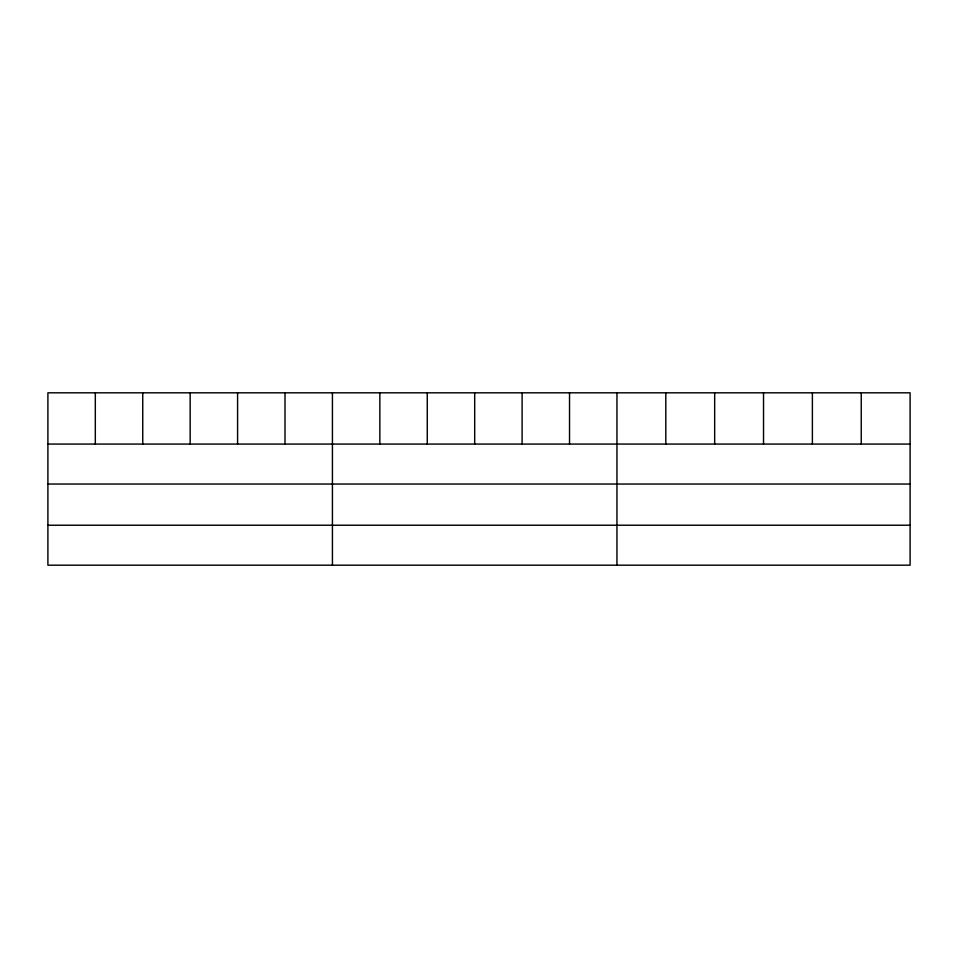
<?xml version="1.0" encoding="UTF-8"?>
<svg xmlns="http://www.w3.org/2000/svg" width="958" height="958" viewBox="0 0 958 958"><rect width="100%" height="100%" fill="white"/><g stroke="black" fill="none" stroke-linecap="round" stroke-linejoin="round"><path stroke-width="1.44" d="M910.1 484.041L910.1 392.816L47.9 392.816L47.9 565.184L910.1 565.184L910.1 484.041L47.9 484.041M47.9 444.069L910.1 444.069M47.9 525.224L910.1 525.224M861.242 392.816L861.242 444.069M812.384 392.816L812.384 444.069M763.526 392.816L763.526 444.069M714.668 392.816L714.668 444.069M665.81 392.816L665.81 444.069M616.952 392.816L616.952 565.184M569.531 392.816L569.531 444.069M522.11 392.816L522.11 444.069M474.689 392.816L474.689 444.069M427.268 392.816L427.268 444.069M379.847 392.816L379.847 444.069M332.426 392.816L332.426 565.184M285.005 392.816L285.005 444.069M237.584 392.816L237.584 444.069M190.163 392.816L190.163 444.069M142.742 392.816L142.742 444.069M95.321 392.816L95.321 444.069"/></g></svg>
